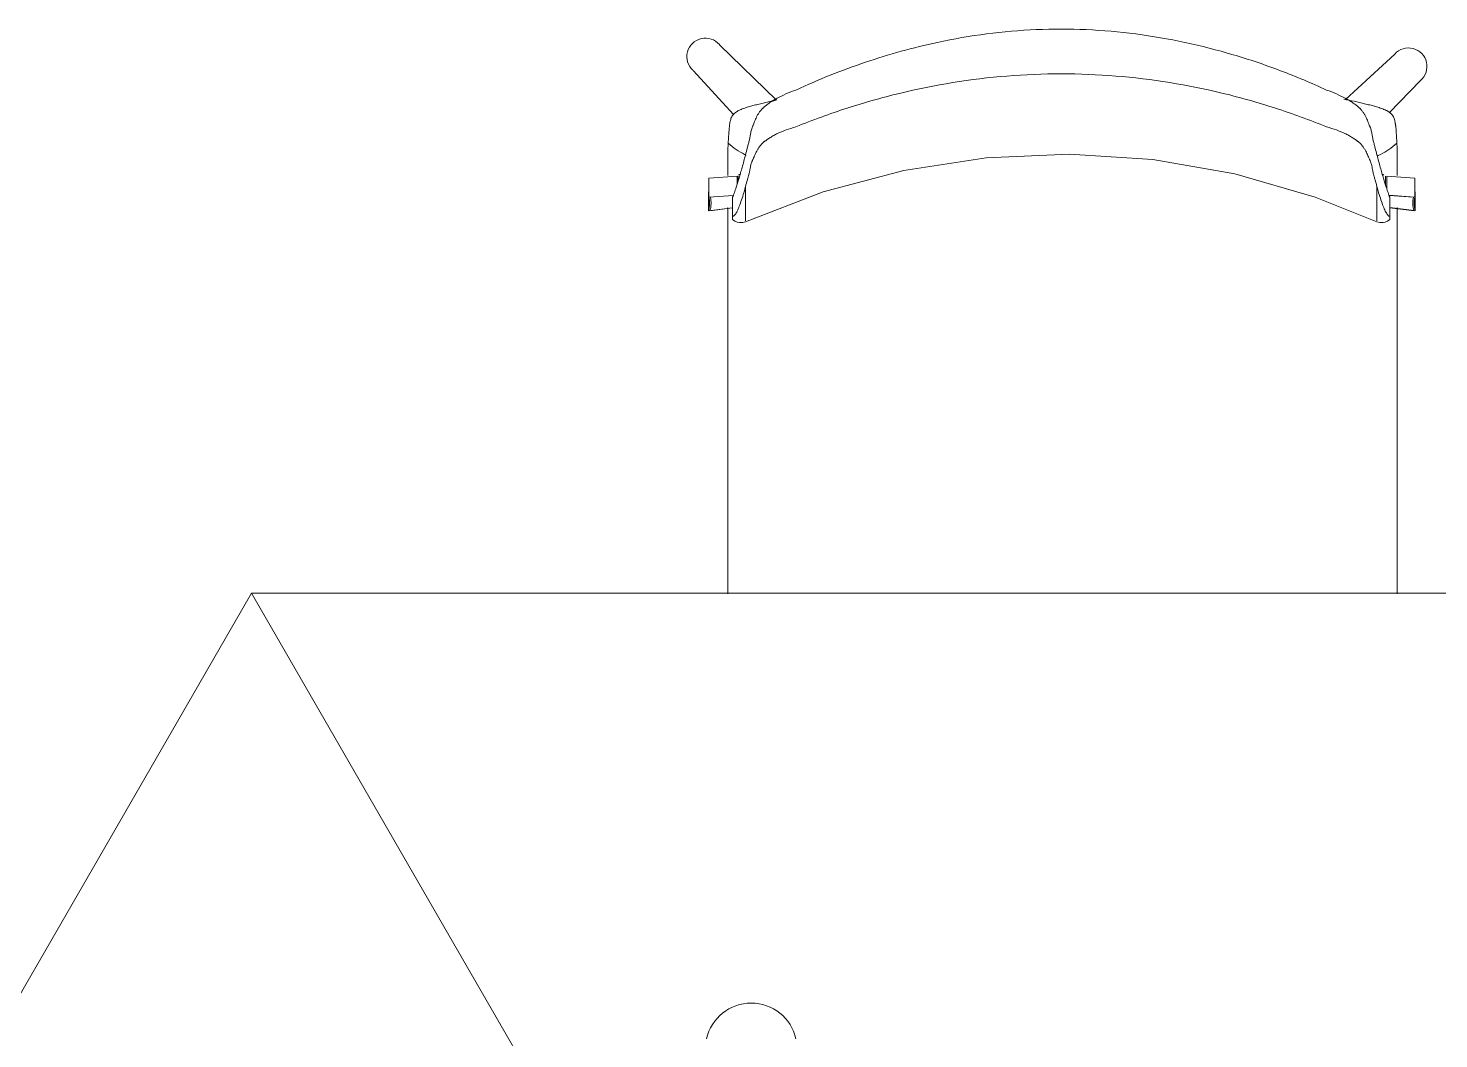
# Model space of a CAD drawing. Header units: millimetres. Extents: x 155927 to 295199, y -4084 to 97293.
# Drawn here: x 182493 to 183494, y 24890 to 25606 of the extents above; entities that cross this region are included whole.
import ezdxf

# ---------------------------------------------------------------- set-up
doc = ezdxf.new("R2010")
doc.units = ezdxf.units.MM
doc.header["$MEASUREMENT"] = 0
doc.layers.add('A-GENM', color=8, linetype='CONTINUOUS', lineweight=9)
doc.layers.add('I-FURN', color=8, linetype='CONTINUOUS', lineweight=9)

msp = doc.modelspace()

# ---------------------------------------------------------------- linework, layer by layer
at = {"layer": 'A-GENM'}
msp.add_arc((183006.2, 24882.4), 32.5, 12.6804, 167.3196, dxfattribs=at)
at = {"layer": 'I-FURN'}
for p, q in [((183024.2, 25555.1), (182983.6, 25594.5)), ((183462.6, 25587.9), (183427.5, 25555.6)), ((182964.9, 25576.3), (182993.9, 25544.8)), ((183458.7, 25546.3), (183480.8, 25569.1)), ((183114.4, 25505.4), (183172.8, 25514.4)), ((183172.8, 25514.4), (183231.9, 25516.9)), ((183231.9, 25516.9), (183290.9, 25513.1)), ((183290.9, 25513.1), (183349.2, 25502.9)), ((182976.2, 25499.8), (182996.1, 25501.2)), ((182976.2, 25486.5), (182976.2, 25499.8)), ((182996.1, 25501.2), (182996.1, 25495.3)), ((182997, 25501.2), (182997, 25498.2)), ((183057.3, 25490.2), (183114.4, 25505.4)), ((183349.2, 25502.9), (183406, 25486.5)), ((183456, 25495.3), (183456, 25501.2)), ((183456.9, 25501.2), (183476.8, 25499.9)), ((183456.9, 25492.4), (183456.9, 25501.2)), ((183476.8, 25499.9), (183476.8, 25486.5)), ((182975.8, 25490.1), (182975.8, 25476.8)), ((183002.1, 25469), (183057.3, 25490.2)), ((183477.1, 25476.8), (183477.1, 25490.1)), ((182993.5, 25487.7), (182976.2, 25486.5)), ((182993, 25472.6), (182993, 25486.3)), ((183406, 25486.5), (183449.9, 25469)), ((183476.8, 25486.5), (183458.5, 25487.8)), ((183475.9, 25486.5), (183458.5, 25487.7)), ((183459, 25472.6), (183459, 25486.3)), ((182975.8, 25476.8), (182993, 25478.9)), ((182976.8, 25476.8), (182993, 25478.8)), ((182993, 25470.5), (182994.6, 25469.5)), ((182994.6, 25469.5), (182996.3, 25468.7)), ((183457.5, 25469.5), (183455.7, 25468.7)), ((183459, 25470.5), (183457.5, 25469.5)), ((183459, 25479), (183476.4, 25476.9)), ((183459, 25478.9), (183476.2, 25476.8)), ((182996.3, 25468.7), (182997.8, 25468.4)), ((182997.8, 25468.4), (183000.1, 25468.4)), ((183000.1, 25468.4), (183002.1, 25469)), ((183452, 25468.4), (183449.9, 25469)), ((183454.3, 25468.4), (183452, 25468.4)), ((183455.7, 25468.7), (183454.3, 25468.4)), ((182651.8, 25205.5), (182076.8, 24209.6)), ((183801.8, 25205.6), (182651.8, 25205.5)), ((183206.8, 24244.3), (182651.8, 25205.5)), ((182651.8, 25205.5), (183206.8, 24244.3))]:
    msp.add_line(p, q, dxfattribs=at)
for centre, start, end in [((182973.6, 25586.1), 40.4176, 228.0338), ((183472.3, 25579.1), 310.3941, 138.0104)]:
    msp.add_arc(centre, 13.1, start, end, dxfattribs=at)
for centre, start_param, end_param in [((182959.3, 25495.5), 5.960696, 6.044337), ((183493.6, 25495.5), 3.380441, 3.464082), ((182959.3, 25482.2), 5.960696, 6.540192), ((182960.3, 25482.2), 5.960696, 6.540192), ((183492.7, 25482.2), 2.884586, 3.464082), ((183493.6, 25482.2), 2.884586, 3.464082)]:
    msp.add_ellipse(centre, major_axis=(17.4, 0), ratio=0.978487, start_param=start_param, end_param=end_param, dxfattribs=at)
for points, knots in [([(183037.9, 25562.4), (183053.9, 25569.8), (183086.8, 25583), (183143.7, 25598.8), (183208.2, 25607.3), (183279.2, 25604.1), (183337, 25591.6), (183381.7, 25576.5), (183403.4, 25567.3), (183414.2, 25562.4)], [-1, -1, -1, -1, -0.863636, -0.727273, -0.545455, -0.363636, -0.181818, -0.090909, 0, 0, 0, 0]), ([(183414.2, 25536.3), (183402.2, 25541.1), (183378.1, 25550), (183328.5, 25564), (183264.8, 25574.4), (183187.3, 25574.4), (183123.6, 25564), (183074, 25550), (183049.8, 25541.1), (183037.9, 25536.3)], [-1, -1, -1, -1, -0.9, -0.8, -0.6, -0.4, -0.2, -0.1, 0, 0, 0, 0]), ([(182995.5, 25493.4), (182996.1, 25495.3), (182997.2, 25498.5), (182998.6, 25503.5), (182999.8, 25507.6), (183000.9, 25511.9), (183002.1, 25516.3), (183003.2, 25520.4), (183004, 25523.7), (183004.6, 25525.9), (183005, 25527.6), (183005.3, 25529.3), (183005.6, 25531), (183005.9, 25532.7), (183006.3, 25534.1), (183006.7, 25535.2), (183007, 25536.1), (183007.2, 25536.6), (183007.3, 25537), (183007.5, 25537.3), (183007.7, 25537.8), (183008.1, 25538.8), (183008.6, 25540.1), (183009.2, 25541.7), (183010, 25543.4), (183010.9, 25545.1), (183012.1, 25546.9), (183013.2, 25548.3), (183014.2, 25549.3), (183014.8, 25549.8), (183015.2, 25550.2), (183015.7, 25550.7), (183016.4, 25551.2), (183017.6, 25552.2), (183019.4, 25553.5), (183021.9, 25555.1), (183025.5, 25557.1), (183030.6, 25559.6), (183035.4, 25561.5), (183037.9, 25562.4)], [0, 0, 0, 0, 0.142857, 0.214286, 0.285714, 0.357143, 0.428571, 0.5, 0.535714, 0.571429, 0.589286, 0.607143, 0.642857, 0.660714, 0.678571, 0.696429, 0.705357, 0.709821, 0.714286, 0.71875, 0.723214, 0.732143, 0.75, 0.767857, 0.785714, 0.803571, 0.821429, 0.839286, 0.848214, 0.852679, 0.857143, 0.861607, 0.866071, 0.875, 0.892857, 0.910714, 0.928571, 0.964286, 1, 1, 1, 1]), ([(183414.2, 25562.4), (183416.7, 25561.5), (183421.4, 25559.6), (183426.5, 25557.1), (183430.1, 25555.1), (183432.6, 25553.5), (183434.5, 25552.2), (183435.7, 25551.2), (183436.3, 25550.7), (183436.8, 25550.2), (183437.3, 25549.8), (183437.9, 25549.3), (183438.8, 25548.3), (183440, 25546.9), (183441.1, 25545.1), (183442, 25543.4), (183442.8, 25541.7), (183443.5, 25540.1), (183444, 25538.8), (183444.3, 25537.8), (183444.5, 25537.3), (183444.7, 25537), (183444.9, 25536.6), (183445.1, 25536.1), (183445.4, 25535.2), (183445.7, 25534.1), (183446.1, 25532.7), (183446.4, 25531), (183446.7, 25529.3), (183447, 25527.6), (183447.3, 25526.3), (183447.7, 25525), (183448.1, 25523.3), (183448.9, 25520.4), (183449.9, 25516.3), (183451.1, 25511.9), (183452.3, 25507.6), (183453.4, 25503.5), (183454.5, 25499.8), (183455.5, 25496.4), (183456.2, 25494.3), (183456.6, 25493.4)], [0, 0, 0, 0, 0.035714, 0.071429, 0.089286, 0.107143, 0.125, 0.133929, 0.138393, 0.142857, 0.147321, 0.151786, 0.160714, 0.178571, 0.196429, 0.214286, 0.232143, 0.25, 0.267857, 0.276786, 0.28125, 0.285714, 0.290179, 0.294643, 0.303571, 0.321429, 0.339286, 0.357143, 0.392857, 0.410714, 0.428571, 0.446429, 0.464286, 0.5, 0.571429, 0.642857, 0.714286, 0.785714, 0.857143, 0.928571, 1, 1, 1, 1]), ([(182989.8, 25524.6), (182989.9, 25525.7), (182990, 25527.3), (182990.1, 25529.3), (182990.2, 25530.4), (182990.2, 25531.2), (182990.3, 25532), (182990.4, 25533), (182990.5, 25534.2), (182990.6, 25535.4), (182990.7, 25536.3), (182990.7, 25536.9), (182990.8, 25537.2), (182990.8, 25537.6), (182990.9, 25538.1), (182991, 25539), (182991.2, 25540.2), (182991.6, 25541.6), (182992, 25542.8), (182992.6, 25544), (182993.5, 25545.2), (182994.5, 25546.1), (182995.4, 25546.8), (182996.1, 25547.2), (182996.7, 25547.6), (182997.7, 25548.1), (182999, 25548.7), (183000.7, 25549.3), (183002.5, 25549.9), (183004.2, 25550.5), (183005.8, 25550.9), (183007.4, 25551.3), (183009.1, 25551.8), (183010.9, 25552.2), (183013.4, 25552.8), (183017.8, 25553.9), (183021.5, 25554.7), (183023.9, 25555.2)], [0, 0, 0, 0, 0.0625, 0.09375, 0.109375, 0.125, 0.140625, 0.15625, 0.1875, 0.21875, 0.234375, 0.242188, 0.25, 0.257812, 0.265625, 0.28125, 0.3125, 0.34375, 0.375, 0.40625, 0.4375, 0.46875, 0.484375, 0.5, 0.515625, 0.53125, 0.5625, 0.59375, 0.625, 0.65625, 0.6875, 0.71875, 0.75, 0.78125, 0.8125, 0.875, 1, 1, 1, 1]), ([(183430.1, 25555.2), (183432.4, 25554.7), (183436.2, 25553.9), (183440.6, 25552.8), (183443, 25552.2), (183444.9, 25551.8), (183446.6, 25551.3), (183448.1, 25550.9), (183449.7, 25550.5), (183451.4, 25549.9), (183453.2, 25549.3), (183454.9, 25548.7), (183456.2, 25548.1), (183457.2, 25547.6), (183457.9, 25547.2), (183458.6, 25546.8), (183459.4, 25546.1), (183460.4, 25545.2), (183461.3, 25544), (183461.9, 25542.8), (183462.4, 25541.6), (183462.7, 25540.2), (183462.9, 25539), (183463, 25538.1), (183463.1, 25537.6), (183463.2, 25537.2), (183463.2, 25536.9), (183463.3, 25536.3), (183463.4, 25535.4), (183463.5, 25534.2), (183463.6, 25533), (183463.6, 25532), (183463.7, 25531.2), (183463.8, 25530.4), (183463.8, 25529.3), (183463.9, 25527.3), (183464, 25525.7), (183464.1, 25524.6)], [0, 0, 0, 0, 0.125, 0.1875, 0.21875, 0.25, 0.28125, 0.3125, 0.34375, 0.375, 0.40625, 0.4375, 0.46875, 0.484375, 0.5, 0.515625, 0.53125, 0.5625, 0.59375, 0.625, 0.65625, 0.6875, 0.71875, 0.734375, 0.742188, 0.75, 0.757812, 0.765625, 0.78125, 0.8125, 0.84375, 0.859375, 0.875, 0.890625, 0.90625, 0.9375, 1, 1, 1, 1]), ([(183037.9, 25536.3), (183035.4, 25535.6), (183030.7, 25534.1), (183025.7, 25532), (183022.1, 25530.2), (183019.6, 25528.7), (183017.8, 25527.5), (183016.6, 25526.6), (183015.9, 25526.1), (183015.4, 25525.8), (183014.9, 25525.4), (183014.3, 25524.9), (183013.4, 25523.9), (183012.2, 25522.5), (183011, 25520.8), (183010, 25519.1), (183009.2, 25517.4), (183008.5, 25515.8), (183007.9, 25514.5), (183007.6, 25513.6), (183007.3, 25513.1), (183007.2, 25512.8), (183007, 25512.4), (183006.8, 25512), (183006.5, 25511.2), (183006.1, 25510.2), (183005.8, 25509), (183005.5, 25507.5), (183005.3, 25506.1), (183005, 25504.6), (183004.7, 25503.4), (183004.4, 25502.2), (183004, 25500.6), (183003.2, 25497.9), (183002.6, 25495.5), (183002.1, 25493.9)], [0, 0, 0, 0, 0.0625, 0.125, 0.15625, 0.1875, 0.21875, 0.234375, 0.242188, 0.25, 0.257812, 0.265625, 0.28125, 0.3125, 0.34375, 0.375, 0.40625, 0.4375, 0.46875, 0.484375, 0.492188, 0.5, 0.507812, 0.515625, 0.53125, 0.5625, 0.59375, 0.625, 0.6875, 0.71875, 0.75, 0.78125, 0.8125, 0.875, 1, 1, 1, 1]), ([(183449.9, 25493.9), (183449.5, 25495.5), (183448.8, 25497.9), (183448, 25500.6), (183447.6, 25502.2), (183447.3, 25503.4), (183447, 25504.6), (183446.7, 25506.1), (183446.5, 25507.5), (183446.2, 25509), (183445.9, 25510.2), (183445.5, 25511.2), (183445.2, 25512), (183445, 25512.4), (183444.9, 25512.8), (183444.7, 25513.1), (183444.5, 25513.6), (183444.1, 25514.5), (183443.5, 25515.8), (183442.8, 25517.4), (183442, 25519.1), (183441, 25520.8), (183439.8, 25522.5), (183438.7, 25523.9), (183437.7, 25524.9), (183437.1, 25525.4), (183436.6, 25525.8), (183436.1, 25526.1), (183435.5, 25526.6), (183434.3, 25527.5), (183432.4, 25528.7), (183429.9, 25530.2), (183426.3, 25532), (183421.3, 25534.1), (183416.6, 25535.6), (183414.2, 25536.3)], [0, 0, 0, 0, 0.125, 0.1875, 0.21875, 0.25, 0.28125, 0.3125, 0.375, 0.40625, 0.4375, 0.46875, 0.484375, 0.492188, 0.5, 0.507812, 0.515625, 0.53125, 0.5625, 0.59375, 0.625, 0.65625, 0.6875, 0.71875, 0.734375, 0.742188, 0.75, 0.757812, 0.765625, 0.78125, 0.8125, 0.84375, 0.875, 0.9375, 1, 1, 1, 1]), ([(182989.8, 25524.6), (182991.7, 25523), (182995.5, 25520.1), (182999.8, 25517.6), (183002.1, 25516.4), (183002.5, 25516.2)], [0, 0, 0, 0, 0.02777778, 0.05555556, 0.06066679, 0.06066679, 0.06066679, 0.06066679]), ([(183450.1, 25515.6), (183450.9, 25516), (183453.7, 25517.3), (183458.4, 25520.1), (183462.2, 25523), (183464.1, 25524.6)], [0.93303317, 0.93303317, 0.93303317, 0.93303317, 0.94444444, 0.97222222, 1, 1, 1, 1]), ([(183002.1, 25469.6), (183002.1, 25469.9), (183002.1, 25470.5), (183002.1, 25472.5), (183002.1, 25476.4), (183002.1, 25483.6), (183002.1, 25490.2), (183002.1, 25493.9)], [0.4444444, 0.4444444, 0.4444444, 0.4444444, 0.5138889, 0.5833333, 0.7222222, 0.8611111, 1, 1, 1, 1]), ([(183449.9, 25493.9), (183449.9, 25490.9), (183449.9, 25485.5), (183449.9, 25479.2), (183449.9, 25474.4), (183449.9, 25471.8), (183449.9, 25470.3), (183449.9, 25469.8), (183449.9, 25469.6)], [0, 0, 0, 0, 0.1111111, 0.2222222, 0.3333333, 0.4444444, 0.5, 0.5555556, 0.5555556, 0.5555556, 0.5555556]), ([(182989.6, 25205.2), (182989.6, 25205.4), (182989.6, 25208), (182989.6, 25213.2), (182989.6, 25220.8), (182989.6, 25228.4), (182989.6, 25238.5), (182989.6, 25251), (182989.6, 25263.5), (182989.6, 25273.5), (182989.6, 25281.1), (182989.6, 25288.8), (182989.6, 25298.8), (182989.6, 25311.4), (182989.6, 25326.3), (182989.6, 25341.5), (182989.6, 25356.6), (182989.6, 25371.5), (182989.6, 25384), (182989.6, 25394), (182989.6, 25401.6), (182989.6, 25409.2), (182989.6, 25419.1), (182989.6, 25431.3), (182989.6, 25443.7), (182989.6, 25453.8), (182989.6, 25461.5), (182989.6, 25469.3), (182989.6, 25475.2), (182989.6, 25478.5), (182989.6, 25479.2)], [-0.7511307, -0.7511307, -0.7511307, -0.7511307, -0.75, -0.7321429, -0.7142857, -0.6964286, -0.6785714, -0.6428571, -0.6071429, -0.5892857, -0.5714286, -0.5535714, -0.5357143, -0.5, -0.4642857, -0.4285714, -0.3928571, -0.3571429, -0.3214286, -0.3035714, -0.2857143, -0.2678571, -0.25, -0.2142857, -0.1785714, -0.1607143, -0.1428571, -0.125, -0.1071429, -0.1022726, -0.1022726, -0.1022726, -0.1022726]), ([(182993, 25472.6), (182993, 25472.1), (182993, 25471.2), (182993, 25470.6), (182993, 25470.5), (182993, 25471.1), (182993, 25471.9), (182993, 25472.3)], [0, 0, 0, 0, 0.125, 0.25, 0.375, 0.5, 0.5828112, 0.5828112, 0.5828112, 0.5828112]), ([(183459, 25472.3), (183459, 25471.9), (183459, 25471.1), (183459, 25470.5), (183459, 25470.6), (183459, 25471.2), (183459, 25472.1), (183459, 25472.6)], [0.4162183, 0.4162183, 0.4162183, 0.4162183, 0.5, 0.625, 0.75, 0.875, 1, 1, 1, 1]), ([(183464.3, 25479.1), (183464.3, 25478.6), (183464.3, 25473.1), (183464.3, 25462.3), (183464.3, 25446.9), (183464.3, 25431.8), (183464.3, 25419.3), (183464.3, 25409.3), (183464.3, 25401.6), (183464.3, 25393.9), (183464.3, 25383.8), (183464.3, 25371.3), (183464.3, 25358.9), (183464.3, 25348.9), (183464.3, 25341.3), (183464.3, 25333.8), (183464.3, 25323.8), (183464.3, 25311.5), (183464.3, 25299.1), (183464.3, 25289.1), (183464.3, 25281.5), (183464.3, 25273.8), (183464.3, 25263.7), (183464.3, 25251.1), (183464.3, 25236), (183464.3, 25220.7), (183464.3, 25210.4), (183464.3, 25205.3), (183464.3, 25205.2)], [-0.896036, -0.896036, -0.896036, -0.896036, -0.8928571, -0.8571429, -0.8214286, -0.7857143, -0.75, -0.7321429, -0.7142857, -0.6964286, -0.6785714, -0.6428571, -0.6071429, -0.5892857, -0.5714286, -0.5535714, -0.5357143, -0.5, -0.4642857, -0.4464286, -0.4285714, -0.4107143, -0.3928571, -0.3571429, -0.3214286, -0.2857143, -0.25, -0.2493139, -0.2493139, -0.2493139, -0.2493139])]:
    msp.add_open_spline(points, degree=3, knots=knots, dxfattribs=at)
for points in [[(183430.1, 25555.2), (183428.8, 25555.4), (183427.6, 25555.6), (183426.4, 25555.9)], [(183426.5, 25555.9), (183427.7, 25555.6), (183428.9, 25555.4), (183430.1, 25555.2)], [(182989.6, 25520.7), (182989.7, 25521.4), (182989.7, 25522.7), (182989.8, 25523.9), (182989.8, 25524.6)], [(182989.6, 25501.8), (182989.6, 25508.3), (182989.6, 25514.6), (182989.6, 25520.7)], [(183464.1, 25524.6), (183464.1, 25523.9), (183464.2, 25522.7), (183464.3, 25521.4), (183464.3, 25520.7)], [(183464.3, 25520.7), (183464.3, 25514.6), (183464.3, 25508.3), (183464.3, 25501.8)], [(182998.4, 25502.8), (182998, 25502.5), (182997.6, 25502.3), (182997.2, 25502)], [(183454.8, 25502), (183454.5, 25502.3), (183454.1, 25502.5), (183453.7, 25502.8)], [(183002.1, 25493.9), (183001.6, 25491.9), (183000.5, 25488.1), (182998.9, 25483.1), (182997.3, 25478.9), (182995.9, 25475.7), (182994.4, 25473.5), (182993.4, 25472.8), (182993, 25472.6)], [(182993, 25486.3), (182993.4, 25487.3), (182994.2, 25489.6), (182995, 25492.1), (182995.5, 25493.4)], [(183459, 25472.6), (183458.6, 25472.8), (183457.7, 25473.5), (183456.2, 25475.7), (183454.7, 25478.9), (183453.2, 25483.1), (183451.5, 25488.1), (183450.4, 25491.9), (183449.9, 25493.9)], [(183456.6, 25493.4), (183457, 25492.1), (183457.8, 25489.6), (183458.6, 25487.3), (183459, 25486.3)]]:
    msp.add_open_spline(points, degree=3, dxfattribs=at)

doc.saveas('drawing.dxf')
